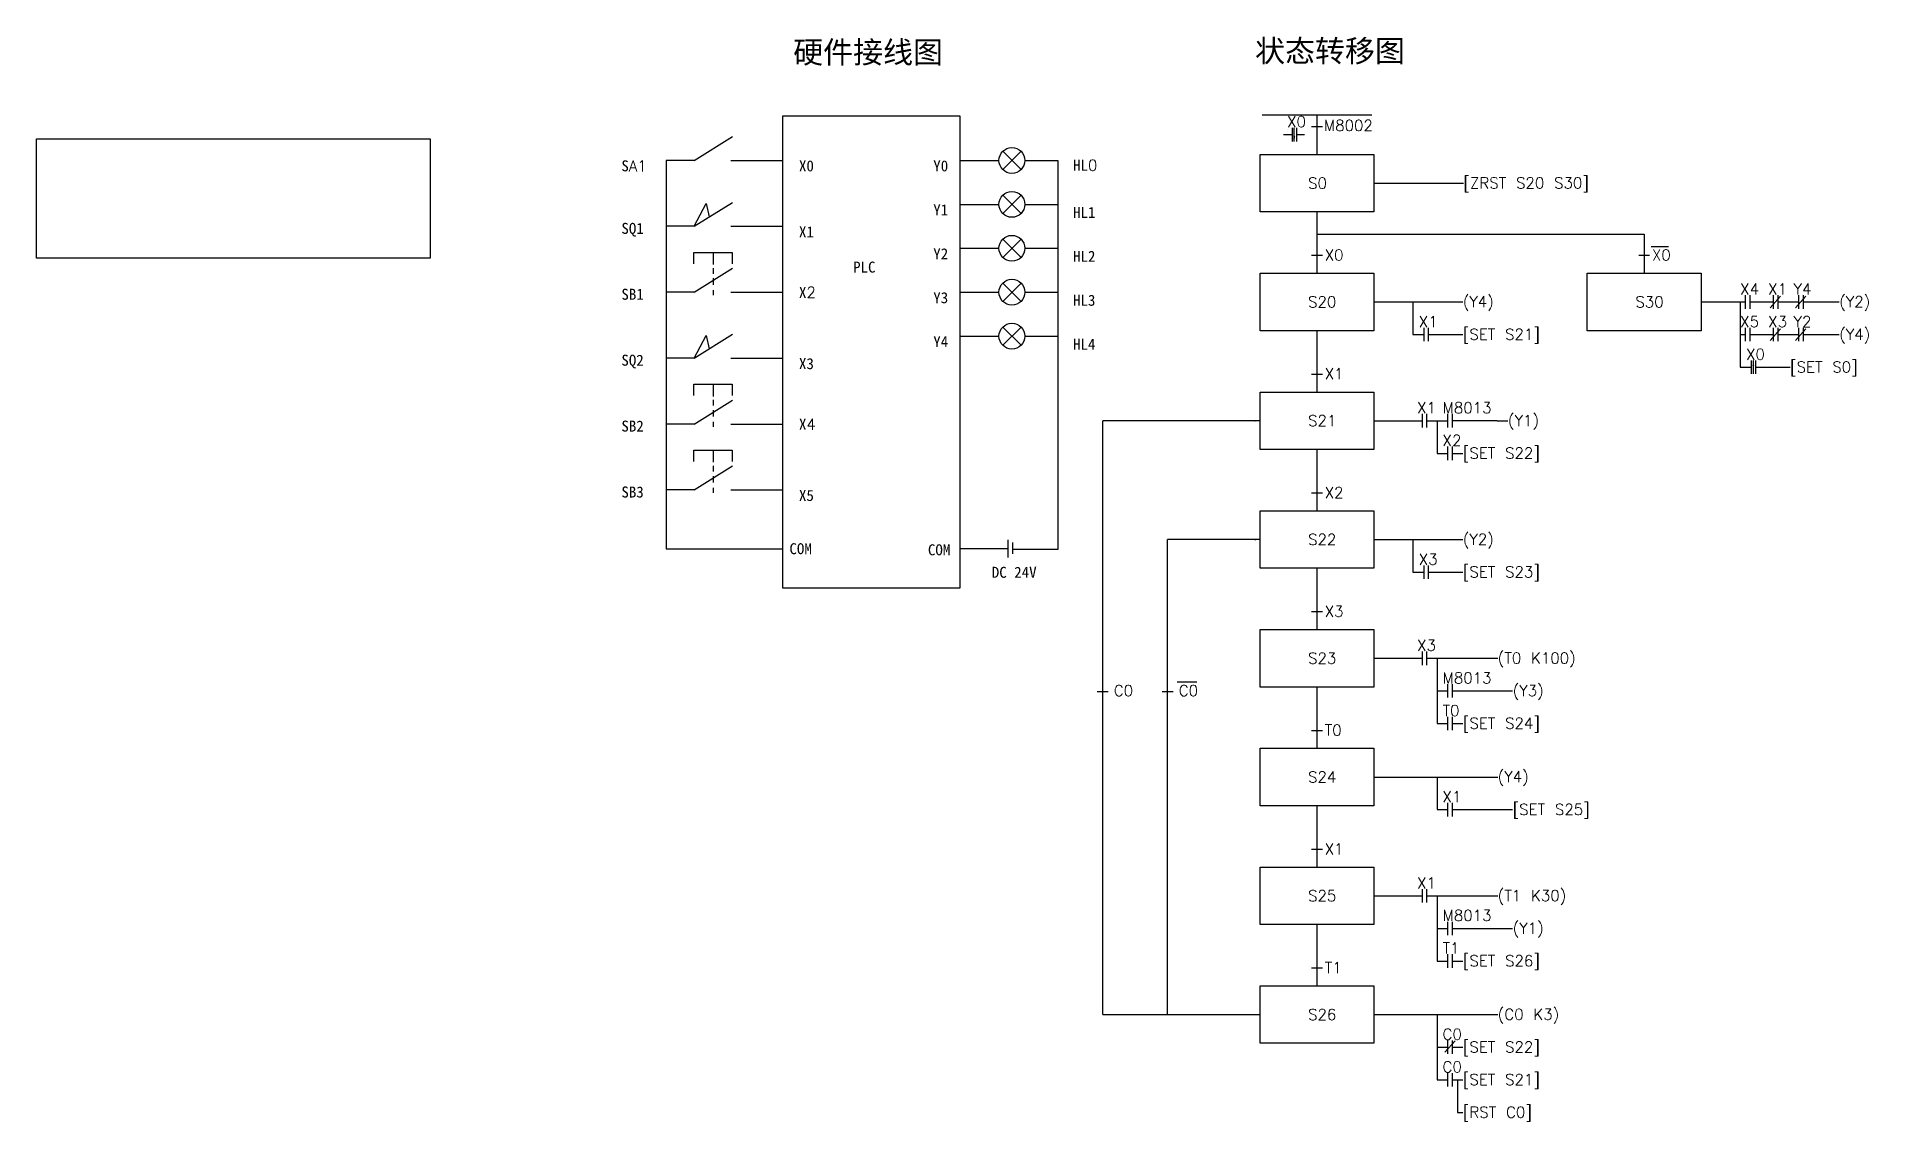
# Model space of a CAD drawing. Header units: millimetres. Extents: x -105 to 729, y -132 to 362.
import ezdxf

# ---------------------------------------------------------------- set-up
doc = ezdxf.new("R2010")
doc.units = ezdxf.units.MM
doc.dimstyles.new('ISO-25', dxfattribs={"dimtxt": 2.5, "dimasz": 2.5, "dimexe": 1.25, "dimexo": 0.625, "dimtad": 1, "dimdsep": 46, "dimtxsty": 'Standard', "dimcen": 2.5, "dimadec": 0, "dimazin": 0, "dimtfac": 1, "dimtmove": 0, "dimatfit": 3, "dimfxl": 1, "dimarcsym": 0})
picture_1 = doc.add_image_def('image1.png', size_in_pixel=(677, 205))

msp = doc.modelspace()

# ---------------------------------------------------------------- linework, layer by layer
for p, q in [((452.58, 326.68), (502.55, 326.68)), ((477.57, 326.68), (477.57, 308.57)), ((462.29, 317.6), (466.26, 317.6)), ((466.26, 320.68), (466.26, 317.6)), ((466.26, 317.6), (466.26, 314.53)), ((468.29, 320.68), (468.29, 317.6)), ((468.29, 317.6), (471.97, 317.6)), ((468.29, 317.6), (468.29, 314.53)), ((475.08, 321.33), (480.05, 321.33)), ((194.03, 305.86), (211.45, 316.79)), ((334.54, 301.7), (342.87, 310.03)), ((334.54, 310.03), (342.87, 301.7)), ((194.03, 305.86), (181.34, 305.86)), ((181.34, 305.86), (181.34, 129.12)), ((210.69, 305.86), (234.41, 305.86)), ((314.99, 305.86), (332.82, 305.86)), ((344.6, 305.86), (359.54, 305.86)), ((359.54, 305.86), (359.54, 128.77)), ((503.47, 295.49), (521.2, 295.49)), ((521.2, 295.49), (544.24, 295.49)), ((194.03, 275.86), (211.45, 286.78)), ((194.03, 275.86), (199.58, 286.19)), ((199.58, 286.19), (200.86, 280.14)), ((314.99, 285.86), (332.82, 285.86)), ((334.54, 281.7), (342.87, 290.03)), ((334.54, 290.03), (342.87, 281.7)), ((344.6, 285.86), (359.54, 285.86)), ((194.03, 275.86), (181.34, 275.86)), ((210.69, 275.86), (234.41, 275.86)), ((477.57, 282.41), (477.57, 254.51)), ((334.54, 261.7), (342.87, 270.03)), ((334.54, 270.03), (342.87, 261.7)), ((477.57, 272.24), (626.55, 272.24)), ((626.55, 272.24), (626.55, 254.51)), ((193.92, 258.86), (193.92, 263.98)), ((193.92, 263.98), (211.33, 263.98)), ((202.63, 263.98), (202.63, 258.45)), ((211.33, 263.98), (211.33, 258.86)), ((314.99, 265.86), (332.82, 265.86)), ((344.6, 265.86), (359.54, 265.86)), ((475.08, 262.7), (480.05, 262.7)), ((624.07, 262.7), (629.03, 262.7)), ((629.68, 266.65), (637.67, 266.65)), ((194.03, 245.86), (211.45, 256.78)), ((202.63, 256.85), (202.63, 254.25)), ((202.63, 252.22), (202.63, 249.24)), ((194.03, 245.86), (181.34, 245.86)), ((202.63, 246.8), (202.63, 244.57)), ((210.69, 245.86), (234.41, 245.86)), ((314.99, 245.86), (332.82, 245.86)), ((334.54, 241.7), (342.87, 250.03)), ((334.54, 250.03), (342.87, 241.7)), ((344.6, 245.86), (359.54, 245.86)), ((672.56, 244.5), (672.56, 241.43)), ((674.6, 244.5), (674.6, 241.43)), ((683.86, 238.77), (688.65, 244.07)), ((685.31, 244.5), (685.31, 241.43)), ((687.34, 244.5), (687.34, 241.43)), ((695.36, 238.77), (700.15, 244.07)), ((696.81, 244.5), (696.81, 241.43)), ((698.84, 244.5), (698.84, 241.43)), ((503.47, 241.43), (521.2, 241.43)), ((521.2, 241.43), (543.96, 241.43)), ((521.2, 241.43), (521.2, 226.58)), ((652.45, 241.43), (670.18, 241.43)), ((670.18, 241.43), (672.56, 241.43)), ((670.18, 241.43), (670.18, 226.58)), ((672.56, 241.43), (672.56, 238.35)), ((674.6, 241.43), (685.31, 241.43)), ((674.6, 241.43), (674.6, 238.35)), ((685.31, 241.43), (685.31, 238.35)), ((687.34, 241.43), (696.81, 241.43)), ((687.34, 241.43), (687.34, 238.35)), ((696.81, 241.43), (696.81, 238.35)), ((698.84, 241.43), (708.66, 241.43)), ((698.84, 241.43), (698.84, 238.35)), ((708.66, 241.43), (715.31, 241.43)), ((194.03, 215.85), (211.45, 226.78)), ((194.03, 215.85), (199.58, 226.19)), ((199.58, 226.19), (200.86, 220.14)), ((314.99, 225.86), (332.82, 225.86)), ((334.54, 221.7), (342.87, 230.03)), ((334.54, 230.03), (342.87, 221.7)), ((344.6, 225.86), (359.54, 225.86)), ((477.57, 228.35), (477.57, 200.44)), ((521.2, 226.58), (526.22, 226.58)), ((526.22, 229.65), (526.22, 226.58)), ((526.22, 226.58), (526.22, 223.51)), ((528.25, 229.65), (528.25, 226.58)), ((528.25, 226.58), (543.96, 226.58)), ((528.25, 226.58), (528.25, 223.51)), ((670.18, 226.58), (670.18, 211.73)), ((670.18, 226.58), (672.56, 226.58)), ((672.56, 229.65), (672.56, 226.58)), ((672.56, 226.58), (672.56, 223.51)), ((674.6, 229.65), (674.6, 226.58)), ((674.6, 226.58), (685.31, 226.58)), ((674.6, 226.58), (674.6, 223.51)), ((683.86, 223.92), (688.65, 229.22)), ((685.31, 229.65), (685.31, 226.58)), ((685.31, 226.58), (685.31, 223.51)), ((687.34, 229.65), (687.34, 226.58)), ((687.34, 226.58), (696.81, 226.58)), ((687.34, 226.58), (687.34, 223.51)), ((695.36, 223.92), (700.15, 229.22)), ((696.81, 229.65), (696.81, 226.58)), ((696.81, 226.58), (696.81, 223.51)), ((698.84, 229.65), (698.84, 226.58)), ((698.84, 226.58), (708.66, 226.58)), ((698.84, 226.58), (698.84, 223.51)), ((708.66, 226.58), (715.31, 226.58)), ((194.03, 215.85), (181.34, 215.85)), ((210.69, 215.85), (234.41, 215.85)), ((475.08, 208.63), (480.05, 208.63)), ((670.18, 211.73), (675.2, 211.73)), ((675.2, 214.8), (675.2, 211.73)), ((675.2, 211.73), (675.2, 208.66)), ((677.23, 214.8), (677.23, 211.73)), ((677.23, 211.73), (686.12, 211.73)), ((677.23, 211.73), (677.23, 208.66)), ((686.12, 211.73), (692.94, 211.73)), ((193.92, 198.85), (193.92, 203.98)), ((193.92, 203.98), (211.33, 203.98)), ((202.63, 203.98), (202.63, 198.45)), ((211.33, 203.98), (211.33, 198.85)), ((194.03, 185.85), (211.45, 196.77)), ((202.63, 196.85), (202.63, 194.24)), ((202.63, 192.21), (202.63, 189.24)), ((194.03, 185.85), (181.34, 185.85)), ((202.63, 186.8), (202.63, 184.56)), ((210.69, 185.85), (234.41, 185.85)), ((380.02, -82.95), (380.02, 187.36)), ((503.47, 187.36), (521.2, 187.36)), ((521.2, 187.36), (525.47, 187.36)), ((525.47, 190.44), (525.47, 187.36)), ((525.47, 187.36), (525.47, 184.29)), ((527.51, 190.44), (527.51, 187.36)), ((527.51, 187.36), (537.05, 187.36)), ((527.51, 187.36), (527.51, 184.29)), ((532.28, 187.36), (532.28, 172.52)), ((537.05, 190.44), (537.05, 187.36)), ((537.05, 187.36), (537.05, 184.29)), ((539.08, 190.44), (539.08, 187.36)), ((539.08, 187.36), (539.08, 184.29)), ((559.66, 187.36), (539.08, 187.36)), ((559.66, 187.36), (564.53, 187.36)), ((537.05, 175.59), (537.05, 172.52)), ((539.08, 175.59), (539.08, 172.52)), ((193.92, 168.85), (193.92, 173.97)), ((193.92, 173.97), (211.33, 173.97)), ((202.63, 173.97), (202.63, 168.44)), ((202.63, 166.84), (202.63, 164.24)), ((211.33, 173.97), (211.33, 168.85)), ((477.57, 174.29), (477.57, 146.38)), ((532.28, 172.52), (537.05, 172.52)), ((537.05, 172.52), (537.05, 169.44)), ((539.08, 172.52), (539.08, 169.44)), ((539.08, 172.52), (543.96, 172.52)), ((194.03, 155.85), (211.45, 166.77)), ((202.63, 162.21), (202.63, 159.23)), ((194.03, 155.85), (181.34, 155.85)), ((202.63, 156.79), (202.63, 154.56)), ((210.69, 155.85), (234.41, 155.85)), ((475.08, 154.57), (480.05, 154.57)), ((181.34, 129.12), (234.41, 129.12)), ((336.9, 129.12), (314.99, 129.12)), ((336.9, 133.17), (336.9, 125.08)), ((338.97, 131.87), (338.97, 126.75)), ((359.54, 128.77), (338.97, 128.77)), ((409.58, -82.95), (409.58, 133.3)), ((503.47, 133.3), (521.2, 133.3)), ((521.2, 133.3), (543.96, 133.3)), ((521.2, 133.3), (521.2, 118.45)), ((477.57, 120.22), (477.57, 92.32)), ((521.2, 118.45), (526.22, 118.45)), ((526.22, 121.53), (526.22, 118.45)), ((526.22, 118.45), (526.22, 115.38)), ((528.25, 121.53), (528.25, 118.45)), ((528.25, 118.45), (543.96, 118.45)), ((528.25, 118.45), (528.25, 115.38)), ((475.08, 100.49), (480.05, 100.49)), ((503.47, 79.24), (521.2, 79.24)), ((521.2, 79.24), (525.47, 79.24)), ((525.47, 82.31), (525.47, 79.24)), ((525.47, 79.24), (525.47, 76.17)), ((527.51, 82.31), (527.51, 79.24)), ((527.51, 79.24), (532.28, 79.24)), ((527.51, 79.24), (527.51, 76.17)), ((532.28, 79.24), (532.28, 64.39)), ((532.28, 79.24), (559.85, 79.24)), ((413.92, 68.45), (422.81, 68.45)), ((537.05, 67.46), (537.05, 64.39)), ((539.08, 67.46), (539.08, 64.39)), ((377.54, 64.15), (382.5, 64.15)), ((407.1, 64.15), (412.07, 64.15)), ((477.57, 66.16), (477.57, 38.26)), ((532.28, 64.39), (532.28, 49.54)), ((532.28, 64.39), (537.05, 64.39)), ((537.05, 64.39), (537.05, 61.32)), ((539.08, 64.39), (566.66, 64.39)), ((539.08, 64.39), (539.08, 61.32)), ((537.05, 52.61), (537.05, 49.54)), ((539.08, 52.61), (539.08, 49.54)), ((475.08, 46.43), (480.05, 46.43)), ((532.28, 49.54), (537.05, 49.54)), ((537.05, 49.54), (537.05, 46.47)), ((539.08, 49.54), (539.08, 46.47)), ((539.08, 49.54), (543.96, 49.54)), ((503.47, 25.18), (521.2, 25.18)), ((521.2, 25.18), (525.47, 25.18)), ((525.47, 25.18), (532.28, 25.18)), ((532.28, 25.18), (532.28, 10.33)), ((532.28, 25.18), (559.85, 25.18)), ((477.57, 12.1), (477.57, -15.81)), ((532.28, 10.33), (537.05, 10.33)), ((537.05, 13.4), (537.05, 10.33)), ((537.05, 10.33), (537.05, 7.26)), ((539.08, 13.4), (539.08, 10.33)), ((539.08, 10.33), (566.66, 10.33)), ((539.08, 10.33), (539.08, 7.26)), ((475.08, -7.63), (480.05, -7.63)), ((503.47, -28.88), (521.2, -28.88)), ((521.2, -28.88), (525.47, -28.88)), ((525.47, -25.81), (525.47, -28.88)), ((525.47, -28.88), (525.47, -31.96)), ((527.51, -25.81), (527.51, -28.88)), ((527.51, -28.88), (532.28, -28.88)), ((527.51, -28.88), (527.51, -31.96)), ((532.28, -28.88), (532.28, -43.73)), ((532.28, -28.88), (559.85, -28.88)), ((537.05, -40.66), (537.05, -43.73)), ((539.08, -40.66), (539.08, -43.73)), ((477.57, -41.96), (477.57, -69.87)), ((532.28, -43.73), (537.05, -43.73)), ((532.28, -43.73), (532.28, -58.58)), ((537.05, -43.73), (537.05, -46.81)), ((539.08, -43.73), (566.66, -43.73)), ((539.08, -43.73), (539.08, -46.81)), ((537.05, -55.51), (537.05, -58.58)), ((539.08, -55.51), (539.08, -58.58)), ((475.08, -61.69), (480.05, -61.69)), ((532.28, -58.58), (537.05, -58.58)), ((537.05, -58.58), (537.05, -61.65)), ((539.08, -58.58), (539.08, -61.65)), ((539.08, -58.58), (543.96, -58.58)), ((380.02, -82.95), (451.66, -82.95)), ((503.47, -82.95), (521.2, -82.95)), ((521.2, -82.95), (525.47, -82.95)), ((525.47, -82.95), (532.28, -82.95)), ((532.28, -82.95), (532.28, -97.8)), ((532.28, -82.95), (559.85, -82.95)), ((532.28, -97.8), (537.05, -97.8)), ((532.28, -97.8), (532.28, -112.64)), ((535.76, -100.12), (540.54, -94.96)), ((537.05, -94.72), (537.05, -97.8)), ((537.05, -97.8), (537.05, -100.87)), ((539.08, -94.72), (539.08, -97.8)), ((539.08, -97.8), (539.08, -100.87)), ((539.08, -97.8), (543.96, -97.8)), ((532.28, -112.64), (537.05, -112.64)), ((537.05, -109.57), (537.05, -112.64)), ((537.05, -112.64), (537.05, -115.72)), ((539.08, -109.57), (539.08, -112.64)), ((539.08, -112.64), (539.08, -115.72)), ((539.08, -112.64), (543.96, -112.64)), ((541.52, -112.64), (541.52, -127.49)), ((541.52, -127.49), (543.96, -127.49))]:
    msp.add_line(p, q)
for points in [[(234.41, 326.15), (314.99, 326.15), (314.99, 111.22), (234.41, 111.22)], [(451.66, 308.57), (503.47, 308.57), (503.47, 282.41), (451.66, 282.41)], [(451.66, 254.51), (503.47, 254.51), (503.47, 228.35), (451.66, 228.35)], [(600.64, 254.51), (652.45, 254.51), (652.45, 228.35), (600.64, 228.35)], [(451.66, 200.44), (503.47, 200.44), (503.47, 174.29), (451.66, 174.29)], [(451.66, 146.38), (503.47, 146.38), (503.47, 120.22), (451.66, 120.22)], [(451.66, 92.32), (503.47, 92.32), (503.47, 66.16), (451.66, 66.16)], [(451.66, 38.26), (503.47, 38.26), (503.47, 12.1), (451.66, 12.1)], [(451.66, -15.81), (503.47, -15.81), (503.47, -41.96), (451.66, -41.96)], [(451.66, -69.87), (503.47, -69.87), (503.47, -96.02), (451.66, -96.02)]]:
    msp.add_lwpolyline(points, close=True)
for centre in [(338.71, 305.86), (338.71, 285.86), (338.71, 265.86), (338.71, 245.86), (338.71, 225.86)]:
    msp.add_circle(centre, 5.89)

# ---------------------------------------------------------------- texts
at = {"attachment_point": 1}
for s, width, gutter_width, heights, insert, char_height in [('{\\fSimSun|b0|i0|c134|p2;硬件接线图}', 94.8752, 25, [0], (239.12, 360.12), 10), ('{\\fSimSun|b0|i0|c134|p2;状态转移图}', 127.3243, 25, [5], (449.41, 360.69), 10), ('{\\Ftxt,@extfont2|c134;X0}', 21.4784, 25, [0], (463.97, 326), 5), ('{\\Ftxt,@extfont2|c134;M8002}', 21.4784, 25, [0], (480.73, 324.27), 5), ('S{\\Ftxt,@extfont2|c134;A1}', 16.104, 12.5, [0], (160.91, 305.89), 5), ('X0', 16.104, 12.5, [0], (241.75, 305.86), 5), ('Y0', 16.104, 12.5, [0], (302.89, 305.86), 5), ('HL{\\Ftxt,@extfont2|c134;0}', 16.104, 12.5, [0], (366.52, 306.14), 5), ('{\\Ftxt,@extfont2|c134;S0}', 20.7431, 25, [0], (473.53, 298.01), 5), ('{\\Ftxt,@extfont2|c134;[ZRST S20 S30]}', 66.8971, 25, [0], (544.24, 298.1), 5), ('Y1', 16.104, 12.5, [0], (302.89, 285.86), 5), ('HL1', 16.104, 12.5, [0], (366.52, 284.7), 5), ('SQ1', 16.104, 12.5, [0], (160.91, 277.43), 5), ('X1', 16.104, 12.5, [0], (241.75, 275.86), 5), ('PLC', 33.184, 12.5, [0], (266.4, 259.8), 5), ('Y2', 16.104, 12.5, [0], (302.89, 265.86), 5), ('HL2', 16.104, 12.5, [0], (366.52, 264.7), 5), ('{\\Ftxt,@extfont2|c134;X0}', 20.7431, 25, [0], (481.09, 265.3), 5), ('{\\Ftxt,@extfont2|c134;X0}', 20.7431, 25, [0], (630.07, 265.3), 5), ('SB1', 16.104, 12.5, [0], (160.91, 247.43), 5), ('X{\\Ftxt,@extfont2|c134;2}', 16.104, 12.5, [0], (241.75, 248.28), 5), ('Y3', 16.104, 12.5, [0], (302.89, 245.86), 5), ('HL3', 16.104, 12.5, [0], (366.52, 244.7), 5), ('{\\Ftxt,@extfont2|c134;S20}', 20.7431, 25, [0], (473.53, 243.95), 5), ('{\\Ftxt,@extfont2|c134;(Y4)}', 66.8971, 25, [0], (543.96, 244.04), 5), ('{\\Ftxt,@extfont2|c134;S30}', 20.7431, 25, [0], (622.52, 243.95), 5), ('{\\Ftxt,@extfont2|c134;X4}', 21.4784, 25, [0], (670.27, 249.82), 5), ('{\\Ftxt,@extfont2|c134;X1}', 21.4784, 25, [0], (683.02, 249.82), 5), ('{\\Ftxt,@extfont2|c134;Y4}', 21.4784, 25, [0], (694.52, 249.82), 5), ('{\\Ftxt,@extfont2|c134;(Y2)}', 66.8971, 25, [0], (715.31, 244.04), 5), ('{\\Ftxt,@extfont2|c134;X1}', 21.4784, 25, [0], (523.93, 234.97), 5), ('{\\Ftxt,@extfont2|c134;X5}', 21.4784, 25, [0], (670.27, 234.97), 5), ('{\\Ftxt,@extfont2|c134;X3}', 21.4784, 25, [0], (683.02, 234.97), 5), ('{\\Ftxt,@extfont2|c134;Y2}', 21.4784, 25, [0], (694.52, 234.97), 5), ('Y4', 16.104, 12.5, [0], (302.89, 225.86), 5), ('{\\Ftxt,@extfont2|c134;[SET S21]}', 66.8971, 25, [0], (543.96, 229.19), 5), ('{\\Ftxt,@extfont2|c134;(Y4)}', 66.8971, 25, [0], (715.31, 229.19), 5), ('SQ2', 16.104, 12.5, [0], (160.91, 217.42), 5), ('HL4', 16.104, 12.5, [0], (366.52, 224.7), 5), ('{\\Ftxt,@extfont2|c134;X0}', 21.4784, 25, [0], (672.91, 220.13), 5), ('X3', 16.104, 12.5, [0], (241.75, 215.85), 5), ('{\\Ftxt,@extfont2|c134;X1}', 20.7431, 25, [0], (481.09, 211.24), 5), ('{\\Ftxt,@extfont2|c134;[SET S0]}', 66.8971, 25, [0], (692.94, 214.34), 5), ('{\\Ftxt,@extfont2|c134;X1}', 21.4784, 25, [0], (523.18, 195.76), 5), ('{\\Ftxt,@extfont2|c134;M8013}', 21.4784, 25, [0], (534.76, 195.76), 5), ('SB2', 16.104, 12.5, [0], (160.91, 187.42), 5), ('X{\\Ftxt,@extfont2|c134;4}', 16.104, 12.5, [0], (241.75, 188.27), 5), ('{\\Ftxt,@extfont2|c134;S21}', 20.7431, 25, [0], (473.53, 189.89), 5), ('{\\Ftxt,@extfont2|c134;(Y1)}', 66.8971, 25, [0], (564.53, 189.97), 5), ('{\\Ftxt,@extfont2|c134;X2}', 21.4784, 25, [0], (534.76, 180.91), 5), ('{\\Ftxt,@extfont2|c134;[SET S22]}', 66.8971, 25, [0], (543.96, 175.13), 5), ('SB3', 16.104, 12.5, [0], (160.91, 157.42), 5), ('X5', 16.104, 12.5, [0], (241.75, 155.85), 5), ('{\\Ftxt,@extfont2|c134;X2}', 20.7431, 25, [0], (481.09, 157.17), 5), ('{\\Ftxt,@extfont2|c134;S22}', 20.7431, 25, [0], (473.53, 135.82), 5), ('{\\Ftxt,@extfont2|c134;(Y2)}', 66.8971, 25, [0], (543.96, 135.91), 5), ('COM', 33.184, 12.5, [0], (237.41, 131.62), 5), ('COM', 33.184, 12.5, [0], (300.46, 131.11), 5), ('{\\Ftxt,@extfont2|c134;X3}', 21.4784, 25, [0], (523.93, 126.85), 5), ('DC 24V', 33.184, 12.5, [0], (329.54, 120.88), 5), ('{\\Ftxt,@extfont2|c134;[SET S23]}', 66.8971, 25, [0], (543.96, 121.06), 5), ('{\\Ftxt,@extfont2|c134;X3}', 20.7431, 25, [0], (481.09, 103.11), 5), ('{\\Ftxt,@extfont2|c134;X3}', 21.4784, 25, [0], (523.18, 87.64), 5), ('{\\Ftxt,@extfont2|c134;S23}', 20.7431, 25, [0], (473.53, 81.76), 5), ('{\\Ftxt,@extfont2|c134;(T0 K100)}', 66.8971, 25, [0], (559.85, 81.85), 5), ('{\\Ftxt,@extfont2|c134;C0}', 20.7431, 25, [0], (385.08, 67.02), 5), ('{\\Ftxt,@extfont2|c134;C0}', 20.7431, 25, [0], (414.64, 67.02), 5), ('{\\Ftxt,@extfont2|c134;M8013}', 21.4784, 25, [0], (534.76, 72.79), 5), ('{\\Ftxt,@extfont2|c134;(Y3)}', 66.8971, 25, [0], (566.66, 67), 5), ('{\\Ftxt,@extfont2|c134;T0}', 21.4784, 25, [0], (534.76, 57.94), 5), ('{\\Ftxt,@extfont2|c134;[SET S24]}', 66.8971, 25, [0], (543.96, 52.15), 5), ('{\\Ftxt,@extfont2|c134;T0}', 20.7431, 25, [0], (481.09, 49.05), 5), ('{\\Ftxt,@extfont2|c134;S24}', 20.7431, 25, [0], (473.53, 27.7), 5), ('{\\Ftxt,@extfont2|c134;(Y4)}', 66.8971, 25, [0], (559.85, 27.79), 5), ('{\\Ftxt,@extfont2|c134;X1}', 21.4784, 25, [0], (534.76, 18.73), 5), ('{\\Ftxt,@extfont2|c134;[SET S25]}', 66.8971, 25, [0], (566.66, 12.94), 5), ('{\\Ftxt,@extfont2|c134;X1}', 20.7431, 25, [0], (481.09, -5.01), 5), ('{\\Ftxt,@extfont2|c134;X1}', 21.4784, 25, [0], (523.18, -20.49), 5), ('{\\Ftxt,@extfont2|c134;S25}', 20.7431, 25, [0], (473.53, -26.36), 5), ('{\\Ftxt,@extfont2|c134;(T1 K30)}', 66.8971, 25, [0], (559.85, -26.27), 5), ('{\\Ftxt,@extfont2|c134;M8013}', 21.4784, 25, [0], (534.76, -35.34), 5), ('{\\Ftxt,@extfont2|c134;(Y1)}', 66.8971, 25, [0], (566.66, -41.12), 5), ('{\\Ftxt,@extfont2|c134;T1}', 21.4784, 25, [0], (534.76, -50.19), 5), ('{\\Ftxt,@extfont2|c134;[SET S26]}', 66.8971, 25, [0], (543.96, -55.97), 5), ('{\\Ftxt,@extfont2|c134;T1}', 20.7431, 25, [0], (481.09, -59.08), 5), ('{\\Ftxt,@extfont2|c134;S26}', 20.7431, 25, [0], (473.53, -80.42), 5), ('{\\Ftxt,@extfont2|c134;(C0 K3)}', 66.8971, 25, [0], (559.85, -80.34), 5), ('{\\Ftxt,@extfont2|c134;C0}', 21.4784, 25, [0], (534.76, -89.4), 5), ('{\\Ftxt,@extfont2|c134;[SET S22]}', 66.8971, 25, [0], (543.96, -95.19), 5), ('{\\Ftxt,@extfont2|c134;C0}', 21.4784, 25, [0], (534.76, -104.25), 5), ('{\\Ftxt,@extfont2|c134;[SET S21]}', 66.8971, 25, [0], (543.96, -110.03), 5), ('{\\Ftxt,@extfont2|c134;[RST C0]}', 66.8971, 25, [0], (543.96, -124.88), 5)]:
    msp.add_mtext_dynamic_manual_height_columns(s, width=width, gutter_width=gutter_width, heights=heights, dxfattribs=dict(at, insert=insert, char_height=char_height))

# ---------------------------------------------------------------- pictures from other files: only their frames are drawn
image = msp.add_image(picture_1, insert=(-105.29, 261.38), size_in_units=(179.15, 54.25))
image.dxf.flags = 7

# ---------------------------------------------------------------- leaders
for points in [[(467.27, 314.53), (467.27, 320.68)], [(676.22, 214.8), (676.22, 208.66)], [(451.66, 187.36), (380.02, 187.36)], [(451.66, 133.3), (409.58, 133.3)]]:
    msp.add_leader(points, dimstyle='ISO-25', override={"dimgap": 0.625, "dimtad": 0})

doc.saveas('drawing.dxf')
